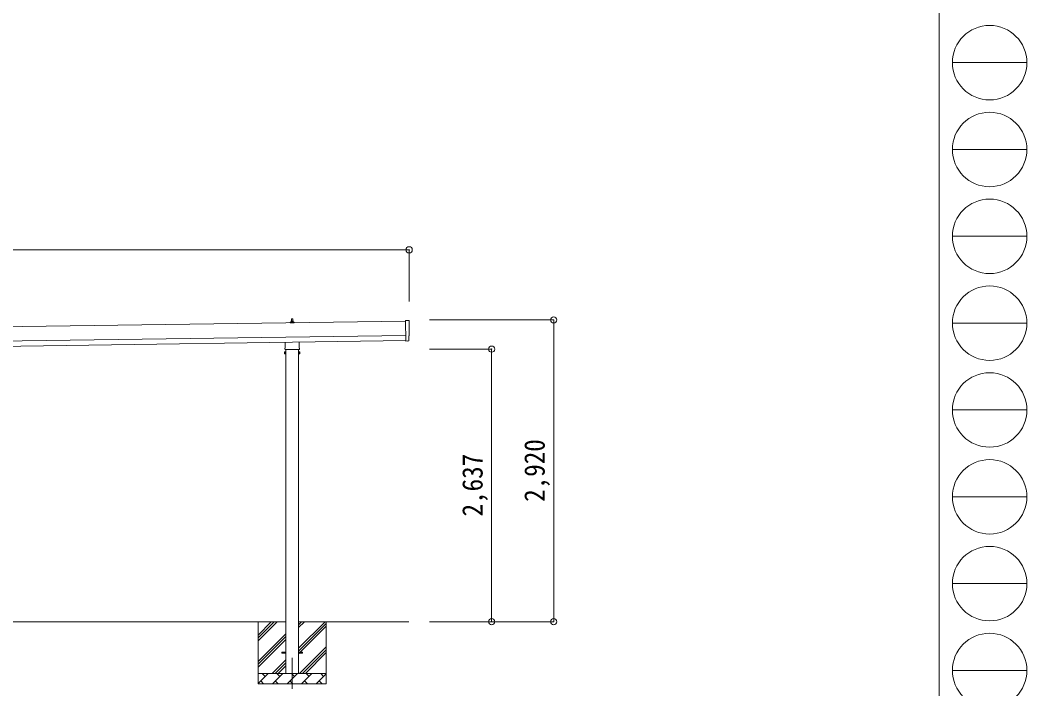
# Model space of a CAD drawing. Units: millimetres at full size, sheet at 1:60. Extents: x -16864 to 16864, y -11640 to 11640.
# Drawn here: x 7132 to 16864, y -8158 to -1689 of the extents above; entities that cross this region are included whole.
import ezdxf
from ezdxf.enums import TextEntityAlignment as Align

# ---------------------------------------------------------------- set-up
doc = ezdxf.new("R2010")
doc.units = ezdxf.units.MM
doc.header["$LTSCALE"] = 60
doc.header["$PDMODE"] = 32
doc.header["$PDSIZE"] = 60
doc.linetypes.add('CHAIN1', pattern=[8, 5, -1, 1, -1])
for name, color, linetype, lineweight in [('0-1_Defpoints', 7, 'CHAIN1', 9), ('0-2_TEXT1', 4, 'Continuous', 9), ('0-3_SHAPE', 7, 'Continuous', 9), ('0-8_TABLE1', 6, 'Continuous', 9), ('F-0', 7, 'Continuous', 9)]:
    doc.layers.add(name, color=color, linetype=linetype, lineweight=lineweight)
doc.styles.add('ＭＳ ゴシック', font='')
doc.styles.get('ＭＳ ゴシック').set_extended_font_data('MS Gothic')

msp = doc.modelspace()

# ---------------------------------------------------------------- linework, layer by layer
at = {"layer": '0-1_Defpoints'}
msp.add_line((9762.19, -7858.64), (9762.19, -8207.64), dxfattribs=at)
at = {"layer": '0-2_TEXT1'}
for p, q in [((10857.87, -4599.44), (4847.25, -4685.3)), ((9744.24, -4617.74), (9744.24, -4610.03)), ((9780.74, -4617.74), (9744.24, -4617.74)), ((9744.62, -4609.24), (9780.36, -4609.24)), ((9745.01, -4609.06), (9751.73, -4607.43)), ((9752.11, -4607.24), (9772.87, -4607.24)), ((9752.49, -4606.45), (9752.49, -4602.24)), ((9753.49, -4602.24), (9771.49, -4602.24)), ((9756.49, -4602.24), (9757.22, -4578.72)), ((9758.22, -4577.74), (9766.77, -4577.74)), ((9767.77, -4578.72), (9768.49, -4602.24)), ((9772.49, -4606.45), (9772.49, -4602.24)), ((9779.98, -4609.06), (9773.26, -4607.43)), ((9780.74, -4617.74), (9780.74, -4610.03)), ((10857.8, -4594.35), (10860.64, -4793.19)), ((10889.47, -4595.56), (10857.8, -4594.35)), ((4849.25, -4825.29), (10859.87, -4739.42)), ((4849.96, -4875.29), (10860.58, -4789.42)), ((9692.19, -4870.5), (9692.19, -4865)), ((9693.89, -4861.73), (9693.89, -4806.09)), ((9830.49, -4804.14), (9830.49, -4861.73)), ((9832.19, -4865), (9832.19, -4870.5)), ((10878.85, -4792.02), (10860.64, -4793.19)), ((10879.52, -4792.65), (10878.85, -4792.02)), ((10880.27, -4792.91), (10887.18, -4792.45)), ((9688.19, -4900), (9688.94, -4898.68)), ((9688.19, -4900), (9688.19, -4917)), ((9688.19, -4917), (9688.94, -4918.31)), ((9695.19, -4903.59), (9688.94, -4903.59)), ((9695.19, -4913.41), (9688.94, -4913.41)), ((9695.19, -4918.31), (9688.94, -4918.31)), ((9830.12, -4874), (9694.25, -4874)), ((9697.69, -4917.7), (9695.19, -4917.7)), ((9699.69, -4874), (9699.69, -8008.64)), ((9824.69, -8008.64), (9824.69, -4874)), ((9826.69, -4917.7), (9829.19, -4917.7)), ((9829.19, -4903.59), (9835.43, -4903.59)), ((9829.19, -4913.41), (9835.43, -4913.41)), ((9829.19, -4918.31), (9835.43, -4918.31)), ((9836.19, -4900), (9835.43, -4898.68)), ((9836.19, -4917), (9835.43, -4918.31)), ((9836.19, -4900), (9836.19, -4917)), ((9662.19, -7804.14), (9699.69, -7804.14)), ((9662.19, -7813.14), (9662.19, -7804.14)), ((9662.19, -7804.14), (9699.69, -7804.14)), ((9662.19, -7813.14), (9662.19, -7804.14)), ((9662.19, -7813.14), (9699.69, -7813.14)), ((9662.19, -7813.14), (9699.69, -7813.14)), ((9824.69, -7804.14), (9862.19, -7804.14)), ((9824.69, -7804.14), (9862.19, -7804.14)), ((9824.69, -7813.14), (9862.19, -7813.14)), ((9824.69, -7813.14), (9862.19, -7813.14)), ((9862.19, -7813.14), (9862.19, -7804.14)), ((9862.19, -7813.14), (9862.19, -7804.14))]:
    msp.add_line(p, q, dxfattribs=at)
for points in [[(10889.98, -4789.42), (10889.3, -4742.39), (10889.91, -4742.38)], [(9695.19, -4918.31), (9695.19, -4898.68), (9688.94, -4898.68)], [(9695.19, -4917.7), (9695.19, -4899.3), (9697.69, -4899.3)], [(9829.19, -4917.7), (9829.19, -4899.3), (9826.69, -4899.3)], [(9829.19, -4918.31), (9829.19, -4898.68), (9835.43, -4898.68)]]:
    msp.add_lwpolyline(points, dxfattribs=at)
for points in [[(9697.69, -4919), (9697.69, -4898), (9699.69, -4898), (9699.69, -4919)], [(9826.69, -4919), (9826.69, -4898), (9824.69, -4898), (9824.69, -4919)]]:
    msp.add_lwpolyline(points, close=True, dxfattribs=at)
for centre, radius, start, end in [((9745.24, -4610.03), 1, 103.62699, 180), ((9751.49, -4606.45), 1, 283.62699, 0), ((9756.58, -4602.87), 4.13, 90, 171.17633), ((9753.49, -4603.24), 1, 90, 180), ((9758.22, -4578.74), 1, 90, 178.60509), ((9765.83, -4602.24), 4.83, 133.60282, 180), ((9759.16, -4602.24), 4.83, 0, 46.39718), ((9766.77, -4578.74), 1, 1.39491, 90), ((9768.41, -4602.87), 4.13, 8.82367, 90), ((9771.49, -4603.24), 1, 0, 90), ((9773.49, -4606.45), 1, 180, 256.37301), ((9779.74, -4610.03), 1, 0, 76.37301), ((9696.19, -4865), 4, 125.09963, 180), ((9828.19, -4865), 4, 0, 54.90037), ((10880.2, -4791.91), 1, 227.3164, 273.81435), ((9692.53, -4901.14), 4.34, 145.61575, 214.38425), ((9704.43, -4908.5), 16.24, 162.41205, 197.58795), ((9692.53, -4915.86), 4.34, 145.61575, 214.38425), ((9696.19, -4870.5), 4, 180, 194.47751), ((9696.19, -4870.5), 4, 194.47751, 241.04498), ((9828.19, -4870.5), 4, 298.95502, 345.52249), ((9828.19, -4870.5), 4, 345.52249, 0), ((9819.94, -4908.5), 16.24, 342.41205, 17.58795), ((9831.84, -4901.14), 4.34, 325.61575, 34.38425), ((9831.84, -4915.86), 4.34, 325.61575, 34.38425)]:
    msp.add_arc(centre, radius, start, end, dxfattribs=at)
for centre, major_axis, ratio, start_param, end_param in [((10889.27, -4598.55), (3, -0.04), 0.99863, 6.2683889, 7.8016218), ((15655.65, -4600.89), (-4762.89, -68.04), 0.99863, 6.268406, 6.2977043), ((10889.84, -4737.98), (4.41, -0.06), 0.99863, 4.712389, 6.2976778), ((10886.97, -4789.45), (2.21, -2.04), 0.9974, 5.5252311, 7.0411395)]:
    msp.add_ellipse(centre, major_axis=major_axis, ratio=ratio, start_param=start_param, end_param=end_param, dxfattribs=at)
at = {"layer": '0-3_SHAPE'}
for p, q in [((9699.69, -7508.64), (6624.69, -7508.64)), ((9432.19, -7508.64), (9432.19, -8108.64)), ((9432.19, -7637.12), (9560.67, -7508.64)), ((9432.19, -7693.69), (9617.24, -7508.64)), ((9432.19, -7665.41), (9588.95, -7508.64)), ((10890.19, -7508.64), (9824.69, -7508.64)), ((9824.69, -7565.75), (9881.79, -7508.64)), ((9824.69, -7537.47), (9853.51, -7508.64)), ((9824.69, -7763.74), (10079.78, -7508.64)), ((9824.69, -7792.02), (10092.19, -7524.52)), ((9824.69, -7820.31), (10092.19, -7552.81)), ((10092.19, -7508.64), (10092.19, -8108.64)), ((9432.19, -7891.68), (9699.69, -7624.18)), ((9432.19, -7919.97), (9699.69, -7652.47)), ((9432.19, -7948.25), (9699.69, -7680.75)), ((9834.34, -8008.64), (10092.19, -7750.8)), ((9862.63, -8008.64), (10092.19, -7779.08)), ((9569.78, -8008.64), (9699.69, -7878.74)), ((9890.91, -8008.64), (10092.19, -7807.37)), ((9598.07, -8008.64), (9699.69, -7907.02)), ((9626.35, -8008.64), (9699.69, -7935.31)), ((9432.19, -8105.8), (9529.34, -8008.64)), ((9432.19, -8008.64), (10092.19, -8008.64)), ((9500.79, -8037.2), (9472.24, -8008.64)), ((9570.76, -8108.64), (9670.76, -8008.64)), ((9642.21, -8037.2), (9613.66, -8008.64)), ((9712.19, -8108.64), (9812.19, -8008.64)), ((9783.63, -8037.2), (9755.08, -8008.64)), ((9853.61, -8108.64), (9953.61, -8008.64)), ((9925.05, -8037.2), (9896.5, -8008.64)), ((9995.03, -8108.64), (10092.19, -8011.48)), ((10066.47, -8037.2), (10037.92, -8008.64)), ((10092.19, -8108.64), (9432.19, -8108.64)), ((9457.9, -8080.09), (9486.45, -8108.64)), ((9599.32, -8080.09), (9627.87, -8108.64)), ((9740.74, -8080.09), (9769.29, -8108.64)), ((9882.16, -8080.09), (9910.71, -8108.64)), ((10023.58, -8080.09), (10052.13, -8108.64))]:
    msp.add_line(p, q, dxfattribs=at)
at = {"layer": '0-8_TABLE1'}
for p, q in [((10893.19, -3911), (-965.81, -3911)), ((10893.19, -3911), (10893.19, -4411)), ((12290.19, -4588.54), (11090.19, -4588.54)), ((12290.19, -7508.64), (12290.19, -4588.54)), ((11690.19, -4871.5), (11090.19, -4871.5)), ((11690.19, -4871.5), (11690.19, -7508.64)), ((12290.19, -7508.64), (11090.19, -7508.64))]:
    msp.add_line(p, q, dxfattribs=at)
for p in [(10893.19, -3911), (12290.19, -4588.54), (11690.19, -4871.5), (11690.19, -7508.64), (12290.19, -7508.64)]:
    msp.add_point(p, dxfattribs=at)
at = {"layer": 'F-0', "color": 5, "lineweight": 5}
msp.add_line((16015.88, 11640), (16015.88, -11640), dxfattribs=at)
at = {"layer": 'F-0', "color": 4}
for p, q in [((16144.11, -2100), (16864.12, -2100)), ((16144.11, -2940), (16864.12, -2940)), ((16144.11, -3780), (16864.12, -3780)), ((16144.11, -4620), (16864.12, -4620)), ((16144.11, -5460), (16864.12, -5460)), ((16144.11, -6300), (16864.12, -6300)), ((16144.11, -7140), (16864.12, -7140)), ((16144.11, -7980), (16864.12, -7980))]:
    msp.add_line(p, q, dxfattribs=at)
for centre in [(16504.11, -2100), (16504.11, -2940), (16504.11, -3780), (16504.11, -4620), (16504.11, -5460), (16504.11, -6300), (16504.11, -7140), (16504.11, -7980)]:
    msp.add_circle(centre, 360, dxfattribs=at)

# ---------------------------------------------------------------- texts
at = {"layer": '0-8_TABLE1', "color": 7, "style": 'ＭＳ ゴシック', "width": 0.9}
for s, p in [('2,920', (12262.69, -6348.59)), ('2,637', (11662.69, -6490.07))]:
    msp.add_text(s, height=197.9, rotation=90, dxfattribs=at).set_placement(p, align=Align.BOTTOM_LEFT)

doc.saveas('drawing.dxf')
